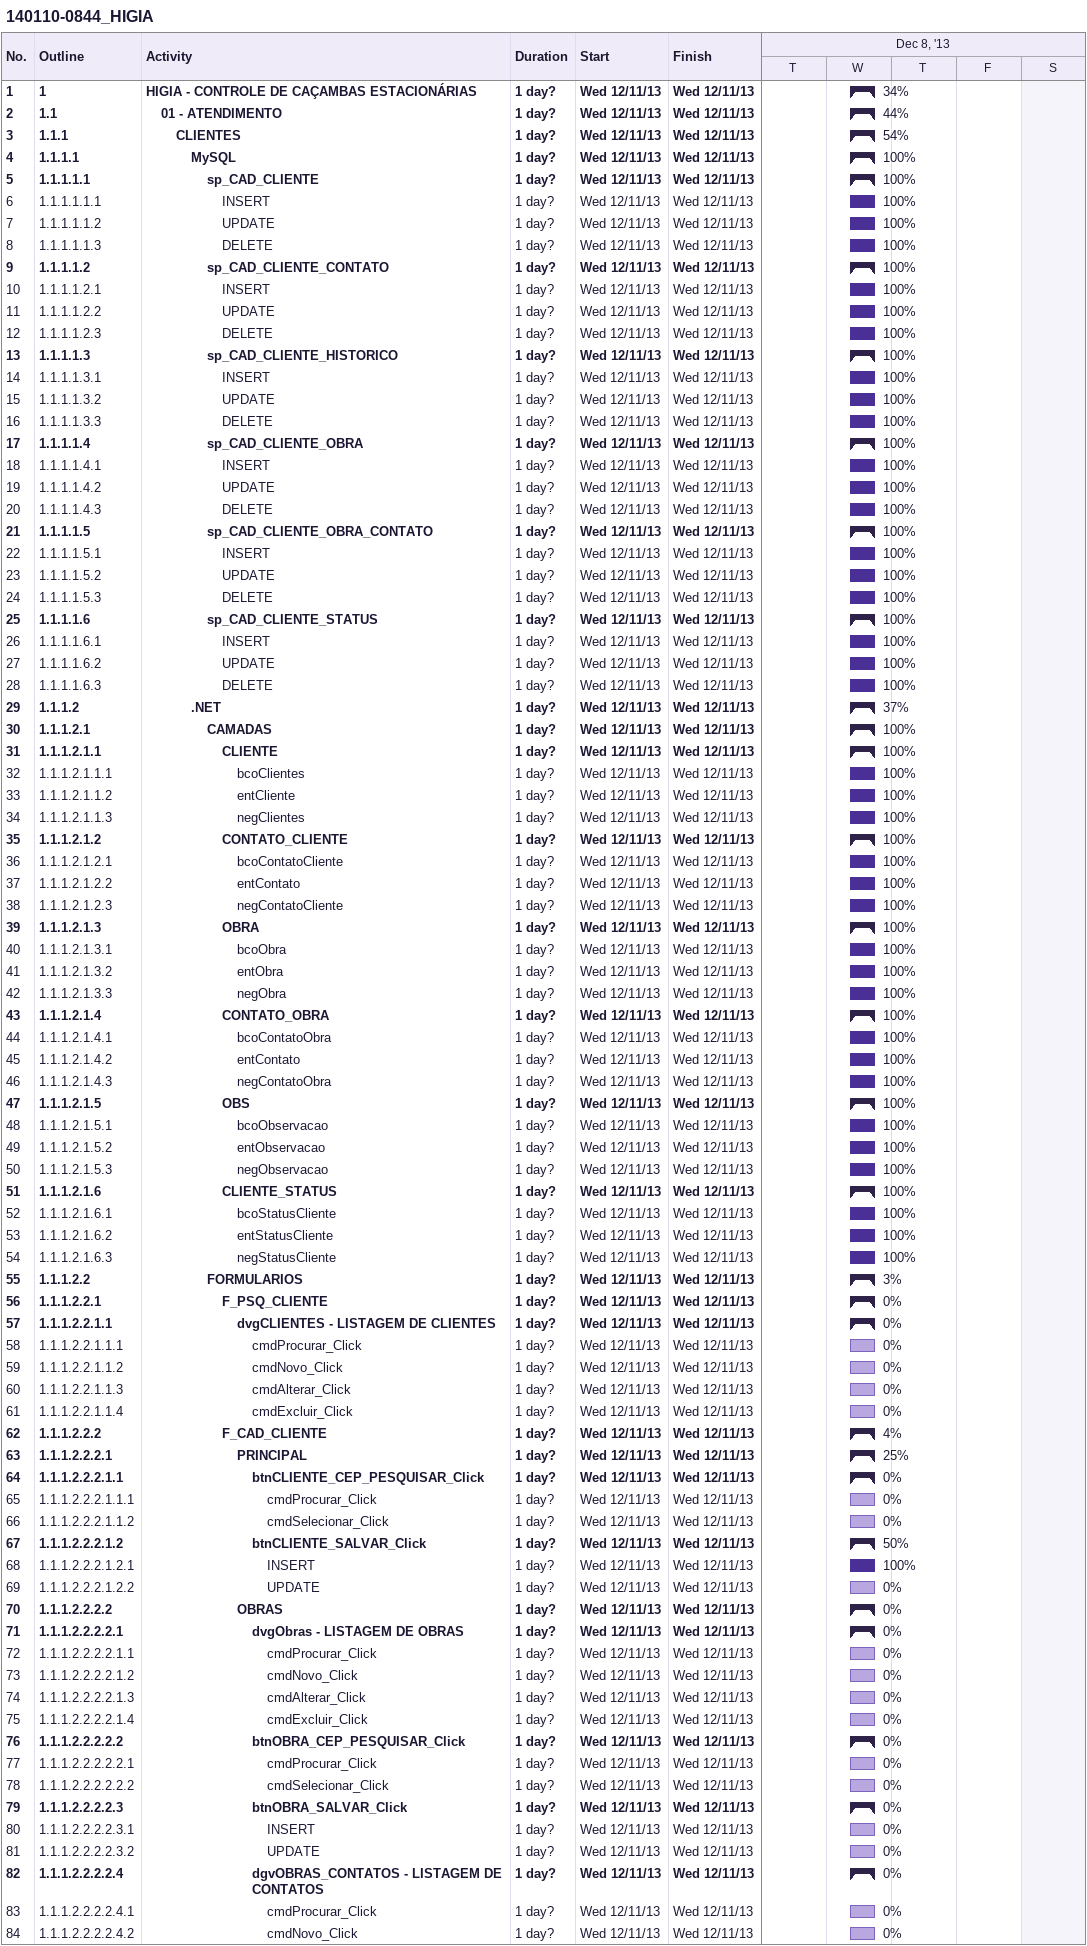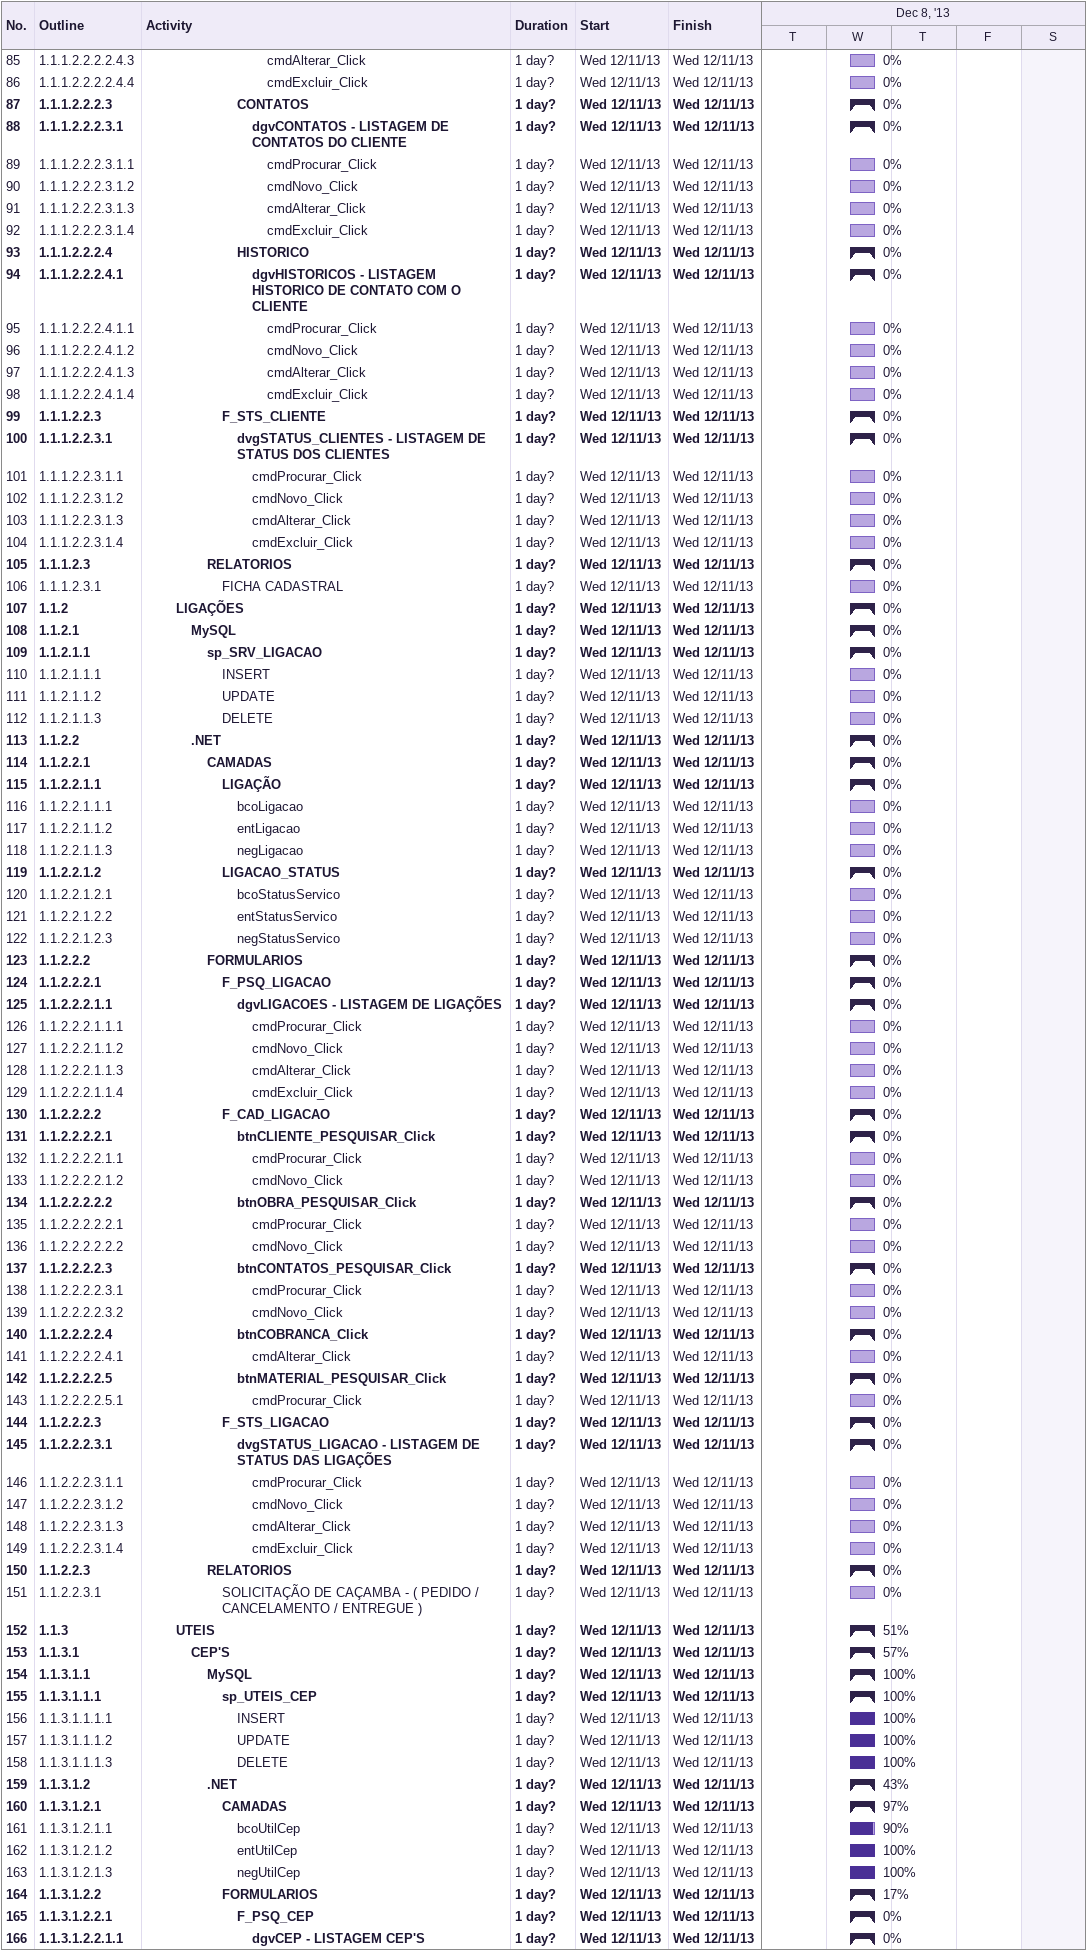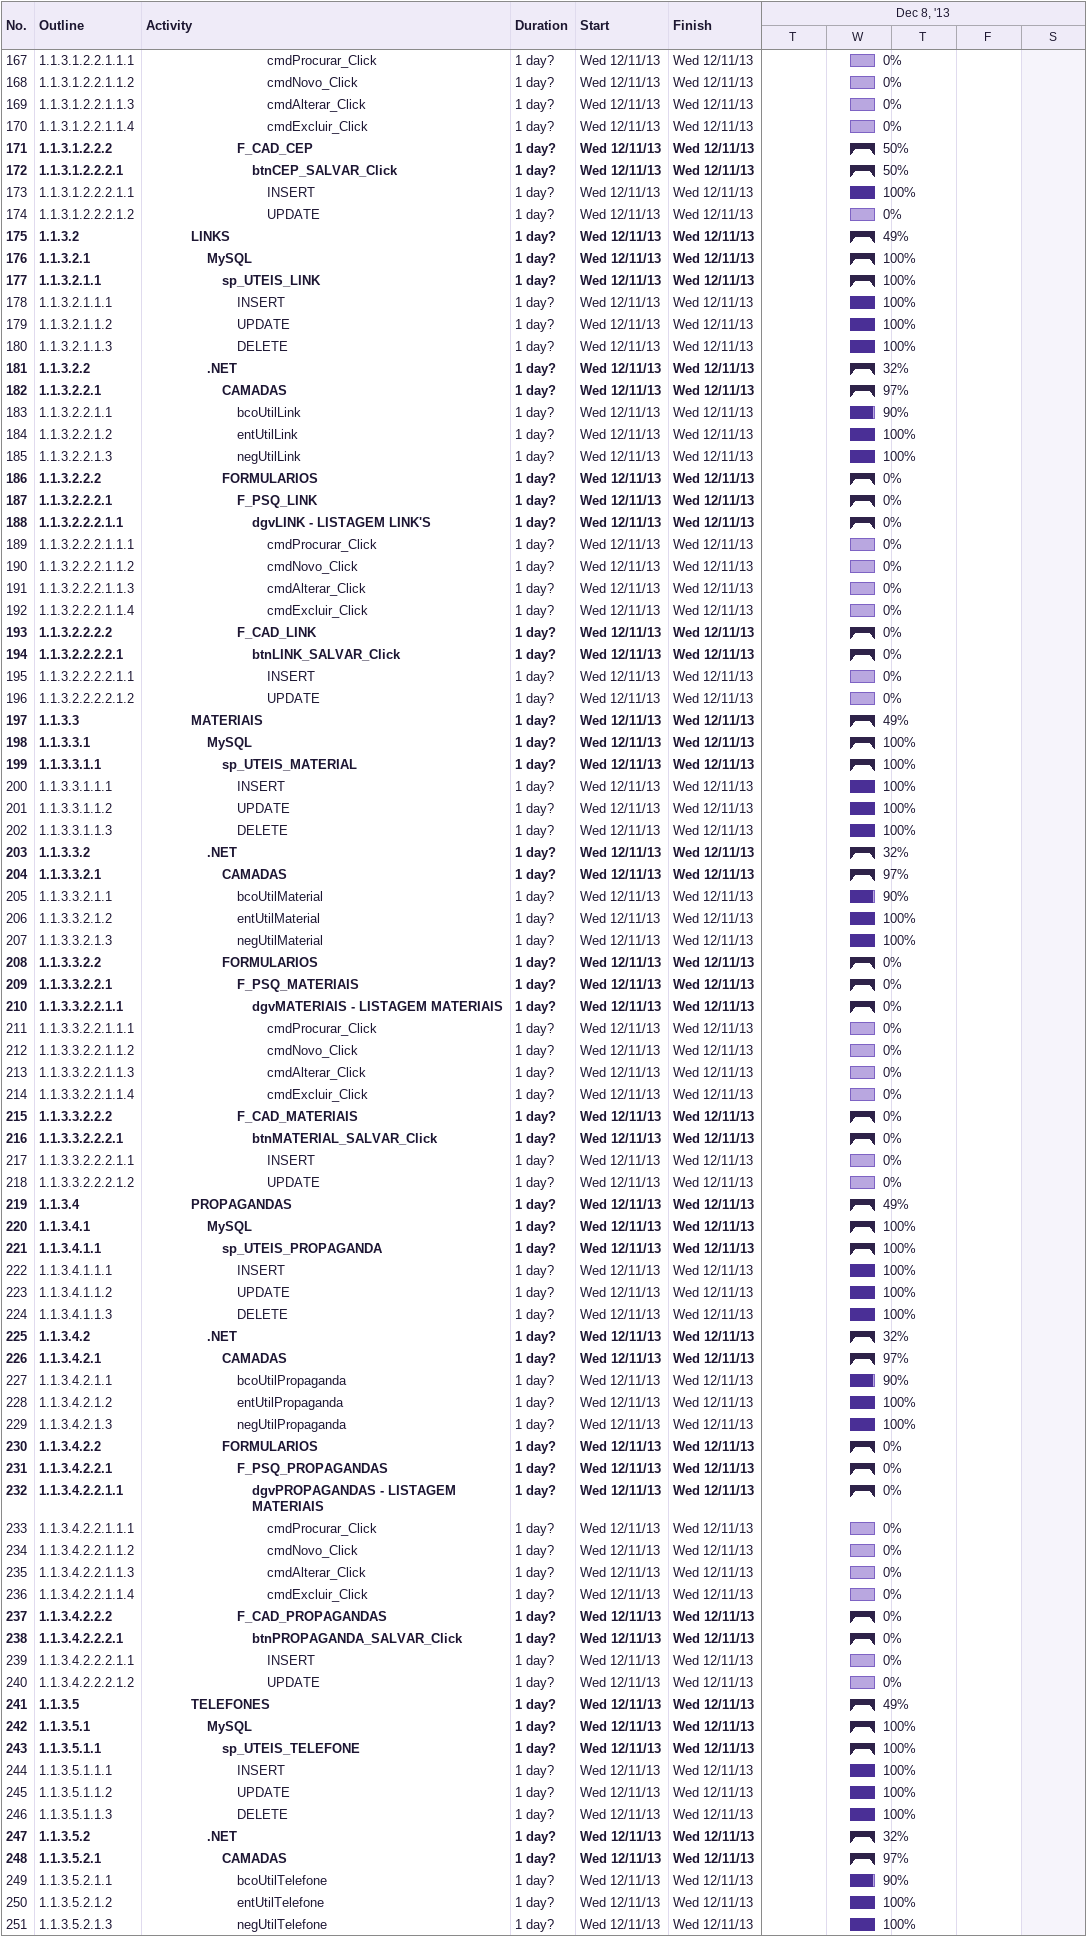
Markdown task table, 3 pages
140110-0844_HIGIA

| ID | WBS | Task | Duration | Start | Finish | % complete |
|---|---|---|---|---|---|---|
| 1 | 1 | **HIGIA - CONTROLE DE CAÇAMBAS ESTACIONÁRIAS** | 1d? | 2013-12-11 | 2013-12-11 | 34 |
| 2 | 1.1 | **01 - ATENDIMENTO** | 1d? | 2013-12-11 | 2013-12-11 | 44 |
| 3 | 1.1.1 | **CLIENTES** | 1d? | 2013-12-11 | 2013-12-11 | 54 |
| 4 | 1.1.1.1 | **MySQL** | 1d? | 2013-12-11 | 2013-12-11 | 100 |
| 5 | 1.1.1.1.1 | **sp_CAD_CLIENTE** | 1d? | 2013-12-11 | 2013-12-11 | 100 |
| 6 | 1.1.1.1.1.1 | INSERT | 1d? | 2013-12-11 | 2013-12-11 | 100 |
| 7 | 1.1.1.1.1.2 | UPDATE | 1d? | 2013-12-11 | 2013-12-11 | 100 |
| 8 | 1.1.1.1.1.3 | DELETE | 1d? | 2013-12-11 | 2013-12-11 | 100 |
| 9 | 1.1.1.1.2 | **sp_CAD_CLIENTE_CONTATO** | 1d? | 2013-12-11 | 2013-12-11 | 100 |
| 10 | 1.1.1.1.2.1 | INSERT | 1d? | 2013-12-11 | 2013-12-11 | 100 |
| 11 | 1.1.1.1.2.2 | UPDATE | 1d? | 2013-12-11 | 2013-12-11 | 100 |
| 12 | 1.1.1.1.2.3 | DELETE | 1d? | 2013-12-11 | 2013-12-11 | 100 |
| 13 | 1.1.1.1.3 | **sp_CAD_CLIENTE_HISTORICO** | 1d? | 2013-12-11 | 2013-12-11 | 100 |
| 14 | 1.1.1.1.3.1 | INSERT | 1d? | 2013-12-11 | 2013-12-11 | 100 |
| 15 | 1.1.1.1.3.2 | UPDATE | 1d? | 2013-12-11 | 2013-12-11 | 100 |
| 16 | 1.1.1.1.3.3 | DELETE | 1d? | 2013-12-11 | 2013-12-11 | 100 |
| 17 | 1.1.1.1.4 | **sp_CAD_CLIENTE_OBRA** | 1d? | 2013-12-11 | 2013-12-11 | 100 |
| 18 | 1.1.1.1.4.1 | INSERT | 1d? | 2013-12-11 | 2013-12-11 | 100 |
| 19 | 1.1.1.1.4.2 | UPDATE | 1d? | 2013-12-11 | 2013-12-11 | 100 |
| 20 | 1.1.1.1.4.3 | DELETE | 1d? | 2013-12-11 | 2013-12-11 | 100 |
| 21 | 1.1.1.1.5 | **sp_CAD_CLIENTE_OBRA_CONTATO** | 1d? | 2013-12-11 | 2013-12-11 | 100 |
| 22 | 1.1.1.1.5.1 | INSERT | 1d? | 2013-12-11 | 2013-12-11 | 100 |
| 23 | 1.1.1.1.5.2 | UPDATE | 1d? | 2013-12-11 | 2013-12-11 | 100 |
| 24 | 1.1.1.1.5.3 | DELETE | 1d? | 2013-12-11 | 2013-12-11 | 100 |
| 25 | 1.1.1.1.6 | **sp_CAD_CLIENTE_STATUS** | 1d? | 2013-12-11 | 2013-12-11 | 100 |
| 26 | 1.1.1.1.6.1 | INSERT | 1d? | 2013-12-11 | 2013-12-11 | 100 |
| 27 | 1.1.1.1.6.2 | UPDATE | 1d? | 2013-12-11 | 2013-12-11 | 100 |
| 28 | 1.1.1.1.6.3 | DELETE | 1d? | 2013-12-11 | 2013-12-11 | 100 |
| 29 | 1.1.1.2 | **.NET** | 1d? | 2013-12-11 | 2013-12-11 | 37 |
| 30 | 1.1.1.2.1 | **CAMADAS** | 1d? | 2013-12-11 | 2013-12-11 | 100 |
| 31 | 1.1.1.2.1.1 | **CLIENTE** | 1d? | 2013-12-11 | 2013-12-11 | 100 |
| 32 | 1.1.1.2.1.1.1 | bcoClientes | 1d? | 2013-12-11 | 2013-12-11 | 100 |
| 33 | 1.1.1.2.1.1.2 | entCliente | 1d? | 2013-12-11 | 2013-12-11 | 100 |
| 34 | 1.1.1.2.1.1.3 | negClientes | 1d? | 2013-12-11 | 2013-12-11 | 100 |
| 35 | 1.1.1.2.1.2 | **CONTATO_CLIENTE** | 1d? | 2013-12-11 | 2013-12-11 | 100 |
| 36 | 1.1.1.2.1.2.1 | bcoContatoCliente | 1d? | 2013-12-11 | 2013-12-11 | 100 |
| 37 | 1.1.1.2.1.2.2 | entContato | 1d? | 2013-12-11 | 2013-12-11 | 100 |
| 38 | 1.1.1.2.1.2.3 | negContatoCliente | 1d? | 2013-12-11 | 2013-12-11 | 100 |
| 39 | 1.1.1.2.1.3 | **OBRA** | 1d? | 2013-12-11 | 2013-12-11 | 100 |
| 40 | 1.1.1.2.1.3.1 | bcoObra | 1d? | 2013-12-11 | 2013-12-11 | 100 |
| 41 | 1.1.1.2.1.3.2 | entObra | 1d? | 2013-12-11 | 2013-12-11 | 100 |
| 42 | 1.1.1.2.1.3.3 | negObra | 1d? | 2013-12-11 | 2013-12-11 | 100 |
| 43 | 1.1.1.2.1.4 | **CONTATO_OBRA** | 1d? | 2013-12-11 | 2013-12-11 | 100 |
| 44 | 1.1.1.2.1.4.1 | bcoContatoObra | 1d? | 2013-12-11 | 2013-12-11 | 100 |
| 45 | 1.1.1.2.1.4.2 | entContato | 1d? | 2013-12-11 | 2013-12-11 | 100 |
| 46 | 1.1.1.2.1.4.3 | negContatoObra | 1d? | 2013-12-11 | 2013-12-11 | 100 |
| 47 | 1.1.1.2.1.5 | **OBS** | 1d? | 2013-12-11 | 2013-12-11 | 100 |
| 48 | 1.1.1.2.1.5.1 | bcoObservacao | 1d? | 2013-12-11 | 2013-12-11 | 100 |
| 49 | 1.1.1.2.1.5.2 | entObservacao | 1d? | 2013-12-11 | 2013-12-11 | 100 |
| 50 | 1.1.1.2.1.5.3 | negObservacao | 1d? | 2013-12-11 | 2013-12-11 | 100 |
| 51 | 1.1.1.2.1.6 | **CLIENTE_STATUS** | 1d? | 2013-12-11 | 2013-12-11 | 100 |
| 52 | 1.1.1.2.1.6.1 | bcoStatusCliente | 1d? | 2013-12-11 | 2013-12-11 | 100 |
| 53 | 1.1.1.2.1.6.2 | entStatusCliente | 1d? | 2013-12-11 | 2013-12-11 | 100 |
| 54 | 1.1.1.2.1.6.3 | negStatusCliente | 1d? | 2013-12-11 | 2013-12-11 | 100 |
| 55 | 1.1.1.2.2 | **FORMULARIOS** | 1d? | 2013-12-11 | 2013-12-11 | 3 |
| 56 | 1.1.1.2.2.1 | **F_PSQ_CLIENTE** | 1d? | 2013-12-11 | 2013-12-11 | 0 |
| 57 | 1.1.1.2.2.1.1 | **dvgCLIENTES - LISTAGEM DE CLIENTES** | 1d? | 2013-12-11 | 2013-12-11 | 0 |
| 58 | 1.1.1.2.2.1.1.1 | cmdProcurar_Click | 1d? | 2013-12-11 | 2013-12-11 | 0 |
| 59 | 1.1.1.2.2.1.1.2 | cmdNovo_Click | 1d? | 2013-12-11 | 2013-12-11 | 0 |
| 60 | 1.1.1.2.2.1.1.3 | cmdAlterar_Click | 1d? | 2013-12-11 | 2013-12-11 | 0 |
| 61 | 1.1.1.2.2.1.1.4 | cmdExcluir_Click | 1d? | 2013-12-11 | 2013-12-11 | 0 |
| 62 | 1.1.1.2.2.2 | **F_CAD_CLIENTE** | 1d? | 2013-12-11 | 2013-12-11 | 4 |
| 63 | 1.1.1.2.2.2.1 | **PRINCIPAL** | 1d? | 2013-12-11 | 2013-12-11 | 25 |
| 64 | 1.1.1.2.2.2.1.1 | **btnCLIENTE_CEP_PESQUISAR_Click** | 1d? | 2013-12-11 | 2013-12-11 | 0 |
| 65 | 1.1.1.2.2.2.1.1.1 | cmdProcurar_Click | 1d? | 2013-12-11 | 2013-12-11 | 0 |
| 66 | 1.1.1.2.2.2.1.1.2 | cmdSelecionar_Click | 1d? | 2013-12-11 | 2013-12-11 | 0 |
| 67 | 1.1.1.2.2.2.1.2 | **btnCLIENTE_SALVAR_Click** | 1d? | 2013-12-11 | 2013-12-11 | 50 |
| 68 | 1.1.1.2.2.2.1.2.1 | INSERT | 1d? | 2013-12-11 | 2013-12-11 | 100 |
| 69 | 1.1.1.2.2.2.1.2.2 | UPDATE | 1d? | 2013-12-11 | 2013-12-11 | 0 |
| 70 | 1.1.1.2.2.2.2 | **OBRAS** | 1d? | 2013-12-11 | 2013-12-11 | 0 |
| 71 | 1.1.1.2.2.2.2.1 | **dvgObras - LISTAGEM DE OBRAS** | 1d? | 2013-12-11 | 2013-12-11 | 0 |
| 72 | 1.1.1.2.2.2.2.1.1 | cmdProcurar_Click | 1d? | 2013-12-11 | 2013-12-11 | 0 |
| 73 | 1.1.1.2.2.2.2.1.2 | cmdNovo_Click | 1d? | 2013-12-11 | 2013-12-11 | 0 |
| 74 | 1.1.1.2.2.2.2.1.3 | cmdAlterar_Click | 1d? | 2013-12-11 | 2013-12-11 | 0 |
| 75 | 1.1.1.2.2.2.2.1.4 | cmdExcluir_Click | 1d? | 2013-12-11 | 2013-12-11 | 0 |
| 76 | 1.1.1.2.2.2.2.2 | **btnOBRA_CEP_PESQUISAR_Click** | 1d? | 2013-12-11 | 2013-12-11 | 0 |
| 77 | 1.1.1.2.2.2.2.2.1 | cmdProcurar_Click | 1d? | 2013-12-11 | 2013-12-11 | 0 |
| 78 | 1.1.1.2.2.2.2.2.2 | cmdSelecionar_Click | 1d? | 2013-12-11 | 2013-12-11 | 0 |
| 79 | 1.1.1.2.2.2.2.3 | **btnOBRA_SALVAR_Click** | 1d? | 2013-12-11 | 2013-12-11 | 0 |
| 80 | 1.1.1.2.2.2.2.3.1 | INSERT | 1d? | 2013-12-11 | 2013-12-11 | 0 |
| 81 | 1.1.1.2.2.2.2.3.2 | UPDATE | 1d? | 2013-12-11 | 2013-12-11 | 0 |
| 82 | 1.1.1.2.2.2.2.4 | **dgvOBRAS_CONTATOS - LISTAGEM DE CONTATOS** | 1d? | 2013-12-11 | 2013-12-11 | 0 |
| 83 | 1.1.1.2.2.2.2.4.1 | cmdProcurar_Click | 1d? | 2013-12-11 | 2013-12-11 | 0 |
| 84 | 1.1.1.2.2.2.2.4.2 | cmdNovo_Click | 1d? | 2013-12-11 | 2013-12-11 | 0 |
| 85 | 1.1.1.2.2.2.2.4.3 | cmdAlterar_Click | 1d? | 2013-12-11 | 2013-12-11 | 0 |
| 86 | 1.1.1.2.2.2.2.4.4 | cmdExcluir_Click | 1d? | 2013-12-11 | 2013-12-11 | 0 |
| 87 | 1.1.1.2.2.2.3 | **CONTATOS** | 1d? | 2013-12-11 | 2013-12-11 | 0 |
| 88 | 1.1.1.2.2.2.3.1 | **dgvCONTATOS - LISTAGEM DE CONTATOS DO CLIENTE** | 1d? | 2013-12-11 | 2013-12-11 | 0 |
| 89 | 1.1.1.2.2.2.3.1.1 | cmdProcurar_Click | 1d? | 2013-12-11 | 2013-12-11 | 0 |
| 90 | 1.1.1.2.2.2.3.1.2 | cmdNovo_Click | 1d? | 2013-12-11 | 2013-12-11 | 0 |
| 91 | 1.1.1.2.2.2.3.1.3 | cmdAlterar_Click | 1d? | 2013-12-11 | 2013-12-11 | 0 |
| 92 | 1.1.1.2.2.2.3.1.4 | cmdExcluir_Click | 1d? | 2013-12-11 | 2013-12-11 | 0 |
| 93 | 1.1.1.2.2.2.4 | **HISTORICO** | 1d? | 2013-12-11 | 2013-12-11 | 0 |
| 94 | 1.1.1.2.2.2.4.1 | **dgvHISTORICOS - LISTAGEM HISTORICO DE CONTATO COM O CLIENTE** | 1d? | 2013-12-11 | 2013-12-11 | 0 |
| 95 | 1.1.1.2.2.2.4.1.1 | cmdProcurar_Click | 1d? | 2013-12-11 | 2013-12-11 | 0 |
| 96 | 1.1.1.2.2.2.4.1.2 | cmdNovo_Click | 1d? | 2013-12-11 | 2013-12-11 | 0 |
| 97 | 1.1.1.2.2.2.4.1.3 | cmdAlterar_Click | 1d? | 2013-12-11 | 2013-12-11 | 0 |
| 98 | 1.1.1.2.2.2.4.1.4 | cmdExcluir_Click | 1d? | 2013-12-11 | 2013-12-11 | 0 |
| 99 | 1.1.1.2.2.3 | **F_STS_CLIENTE** | 1d? | 2013-12-11 | 2013-12-11 | 0 |
| 100 | 1.1.1.2.2.3.1 | **dvgSTATUS_CLIENTES - LISTAGEM DE STATUS DOS CLIENTES** | 1d? | 2013-12-11 | 2013-12-11 | 0 |
| 101 | 1.1.1.2.2.3.1.1 | cmdProcurar_Click | 1d? | 2013-12-11 | 2013-12-11 | 0 |
| 102 | 1.1.1.2.2.3.1.2 | cmdNovo_Click | 1d? | 2013-12-11 | 2013-12-11 | 0 |
| 103 | 1.1.1.2.2.3.1.3 | cmdAlterar_Click | 1d? | 2013-12-11 | 2013-12-11 | 0 |
| 104 | 1.1.1.2.2.3.1.4 | cmdExcluir_Click | 1d? | 2013-12-11 | 2013-12-11 | 0 |
| 105 | 1.1.1.2.3 | **RELATORIOS** | 1d? | 2013-12-11 | 2013-12-11 | 0 |
| 106 | 1.1.1.2.3.1 | FICHA CADASTRAL | 1d? | 2013-12-11 | 2013-12-11 | 0 |
| 107 | 1.1.2 | **LIGAÇÕES** | 1d? | 2013-12-11 | 2013-12-11 | 0 |
| 108 | 1.1.2.1 | **MySQL** | 1d? | 2013-12-11 | 2013-12-11 | 0 |
| 109 | 1.1.2.1.1 | **sp_SRV_LIGACAO** | 1d? | 2013-12-11 | 2013-12-11 | 0 |
| 110 | 1.1.2.1.1.1 | INSERT | 1d? | 2013-12-11 | 2013-12-11 | 0 |
| 111 | 1.1.2.1.1.2 | UPDATE | 1d? | 2013-12-11 | 2013-12-11 | 0 |
| 112 | 1.1.2.1.1.3 | DELETE | 1d? | 2013-12-11 | 2013-12-11 | 0 |
| 113 | 1.1.2.2 | **.NET** | 1d? | 2013-12-11 | 2013-12-11 | 0 |
| 114 | 1.1.2.2.1 | **CAMADAS** | 1d? | 2013-12-11 | 2013-12-11 | 0 |
| 115 | 1.1.2.2.1.1 | **LIGAÇÃO** | 1d? | 2013-12-11 | 2013-12-11 | 0 |
| 116 | 1.1.2.2.1.1.1 | bcoLigacao | 1d? | 2013-12-11 | 2013-12-11 | 0 |
| 117 | 1.1.2.2.1.1.2 | entLigacao | 1d? | 2013-12-11 | 2013-12-11 | 0 |
| 118 | 1.1.2.2.1.1.3 | negLigacao | 1d? | 2013-12-11 | 2013-12-11 | 0 |
| 119 | 1.1.2.2.1.2 | **LIGACAO_STATUS** | 1d? | 2013-12-11 | 2013-12-11 | 0 |
| 120 | 1.1.2.2.1.2.1 | bcoStatusServico | 1d? | 2013-12-11 | 2013-12-11 | 0 |
| 121 | 1.1.2.2.1.2.2 | entStatusServico | 1d? | 2013-12-11 | 2013-12-11 | 0 |
| 122 | 1.1.2.2.1.2.3 | negStatusServico | 1d? | 2013-12-11 | 2013-12-11 | 0 |
| 123 | 1.1.2.2.2 | **FORMULARIOS** | 1d? | 2013-12-11 | 2013-12-11 | 0 |
| 124 | 1.1.2.2.2.1 | **F_PSQ_LIGACAO** | 1d? | 2013-12-11 | 2013-12-11 | 0 |
| 125 | 1.1.2.2.2.1.1 | **dgvLIGACOES - LISTAGEM DE LIGAÇÕES** | 1d? | 2013-12-11 | 2013-12-11 | 0 |
| 126 | 1.1.2.2.2.1.1.1 | cmdProcurar_Click | 1d? | 2013-12-11 | 2013-12-11 | 0 |
| 127 | 1.1.2.2.2.1.1.2 | cmdNovo_Click | 1d? | 2013-12-11 | 2013-12-11 | 0 |
| 128 | 1.1.2.2.2.1.1.3 | cmdAlterar_Click | 1d? | 2013-12-11 | 2013-12-11 | 0 |
| 129 | 1.1.2.2.2.1.1.4 | cmdExcluir_Click | 1d? | 2013-12-11 | 2013-12-11 | 0 |
| 130 | 1.1.2.2.2.2 | **F_CAD_LIGACAO** | 1d? | 2013-12-11 | 2013-12-11 | 0 |
| 131 | 1.1.2.2.2.2.1 | **btnCLIENTE_PESQUISAR_Click** | 1d? | 2013-12-11 | 2013-12-11 | 0 |
| 132 | 1.1.2.2.2.2.1.1 | cmdProcurar_Click | 1d? | 2013-12-11 | 2013-12-11 | 0 |
| 133 | 1.1.2.2.2.2.1.2 | cmdNovo_Click | 1d? | 2013-12-11 | 2013-12-11 | 0 |
| 134 | 1.1.2.2.2.2.2 | **btnOBRA_PESQUISAR_Click** | 1d? | 2013-12-11 | 2013-12-11 | 0 |
| 135 | 1.1.2.2.2.2.2.1 | cmdProcurar_Click | 1d? | 2013-12-11 | 2013-12-11 | 0 |
| 136 | 1.1.2.2.2.2.2.2 | cmdNovo_Click | 1d? | 2013-12-11 | 2013-12-11 | 0 |
| 137 | 1.1.2.2.2.2.3 | **btnCONTATOS_PESQUISAR_Click** | 1d? | 2013-12-11 | 2013-12-11 | 0 |
| 138 | 1.1.2.2.2.2.3.1 | cmdProcurar_Click | 1d? | 2013-12-11 | 2013-12-11 | 0 |
| 139 | 1.1.2.2.2.2.3.2 | cmdNovo_Click | 1d? | 2013-12-11 | 2013-12-11 | 0 |
| 140 | 1.1.2.2.2.2.4 | **btnCOBRANCA_Click** | 1d? | 2013-12-11 | 2013-12-11 | 0 |
| 141 | 1.1.2.2.2.2.4.1 | cmdAlterar_Click | 1d? | 2013-12-11 | 2013-12-11 | 0 |
| 142 | 1.1.2.2.2.2.5 | **btnMATERIAL_PESQUISAR_Click** | 1d? | 2013-12-11 | 2013-12-11 | 0 |
| 143 | 1.1.2.2.2.2.5.1 | cmdProcurar_Click | 1d? | 2013-12-11 | 2013-12-11 | 0 |
| 144 | 1.1.2.2.2.3 | **F_STS_LIGACAO** | 1d? | 2013-12-11 | 2013-12-11 | 0 |
| 145 | 1.1.2.2.2.3.1 | **dvgSTATUS_LIGACAO - LISTAGEM DE STATUS DAS LIGAÇÕES** | 1d? | 2013-12-11 | 2013-12-11 | 0 |
| 146 | 1.1.2.2.2.3.1.1 | cmdProcurar_Click | 1d? | 2013-12-11 | 2013-12-11 | 0 |
| 147 | 1.1.2.2.2.3.1.2 | cmdNovo_Click | 1d? | 2013-12-11 | 2013-12-11 | 0 |
| 148 | 1.1.2.2.2.3.1.3 | cmdAlterar_Click | 1d? | 2013-12-11 | 2013-12-11 | 0 |
| 149 | 1.1.2.2.2.3.1.4 | cmdExcluir_Click | 1d? | 2013-12-11 | 2013-12-11 | 0 |
| 150 | 1.1.2.2.3 | **RELATORIOS** | 1d? | 2013-12-11 | 2013-12-11 | 0 |
| 151 | 1.1.2.2.3.1 | SOLICITAÇÃO DE CAÇAMBA - ( PEDIDO / CANCELAMENTO / ENTREGUE ) | 1d? | 2013-12-11 | 2013-12-11 | 0 |
| 152 | 1.1.3 | **UTEIS** | 1d? | 2013-12-11 | 2013-12-11 | 51 |
| 153 | 1.1.3.1 | **CEP'S** | 1d? | 2013-12-11 | 2013-12-11 | 57 |
| 154 | 1.1.3.1.1 | **MySQL** | 1d? | 2013-12-11 | 2013-12-11 | 100 |
| 155 | 1.1.3.1.1.1 | **sp_UTEIS_CEP** | 1d? | 2013-12-11 | 2013-12-11 | 100 |
| 156 | 1.1.3.1.1.1.1 | INSERT | 1d? | 2013-12-11 | 2013-12-11 | 100 |
| 157 | 1.1.3.1.1.1.2 | UPDATE | 1d? | 2013-12-11 | 2013-12-11 | 100 |
| 158 | 1.1.3.1.1.1.3 | DELETE | 1d? | 2013-12-11 | 2013-12-11 | 100 |
| 159 | 1.1.3.1.2 | **.NET** | 1d? | 2013-12-11 | 2013-12-11 | 43 |
| 160 | 1.1.3.1.2.1 | **CAMADAS** | 1d? | 2013-12-11 | 2013-12-11 | 97 |
| 161 | 1.1.3.1.2.1.1 | bcoUtilCep | 1d? | 2013-12-11 | 2013-12-11 | 90 |
| 162 | 1.1.3.1.2.1.2 | entUtilCep | 1d? | 2013-12-11 | 2013-12-11 | 100 |
| 163 | 1.1.3.1.2.1.3 | negUtilCep | 1d? | 2013-12-11 | 2013-12-11 | 100 |
| 164 | 1.1.3.1.2.2 | **FORMULARIOS** | 1d? | 2013-12-11 | 2013-12-11 | 17 |
| 165 | 1.1.3.1.2.2.1 | **F_PSQ_CEP** | 1d? | 2013-12-11 | 2013-12-11 | 0 |
| 166 | 1.1.3.1.2.2.1.1 | **dgvCEP - LISTAGEM CEP'S** | 1d? | 2013-12-11 | 2013-12-11 | 0 |
| 167 | 1.1.3.1.2.2.1.1.1 | cmdProcurar_Click | 1d? | 2013-12-11 | 2013-12-11 | 0 |
| 168 | 1.1.3.1.2.2.1.1.2 | cmdNovo_Click | 1d? | 2013-12-11 | 2013-12-11 | 0 |
| 169 | 1.1.3.1.2.2.1.1.3 | cmdAlterar_Click | 1d? | 2013-12-11 | 2013-12-11 | 0 |
| 170 | 1.1.3.1.2.2.1.1.4 | cmdExcluir_Click | 1d? | 2013-12-11 | 2013-12-11 | 0 |
| 171 | 1.1.3.1.2.2.2 | **F_CAD_CEP** | 1d? | 2013-12-11 | 2013-12-11 | 50 |
| 172 | 1.1.3.1.2.2.2.1 | **btnCEP_SALVAR_Click** | 1d? | 2013-12-11 | 2013-12-11 | 50 |
| 173 | 1.1.3.1.2.2.2.1.1 | INSERT | 1d? | 2013-12-11 | 2013-12-11 | 100 |
| 174 | 1.1.3.1.2.2.2.1.2 | UPDATE | 1d? | 2013-12-11 | 2013-12-11 | 0 |
| 175 | 1.1.3.2 | **LINKS** | 1d? | 2013-12-11 | 2013-12-11 | 49 |
| 176 | 1.1.3.2.1 | **MySQL** | 1d? | 2013-12-11 | 2013-12-11 | 100 |
| 177 | 1.1.3.2.1.1 | **sp_UTEIS_LINK** | 1d? | 2013-12-11 | 2013-12-11 | 100 |
| 178 | 1.1.3.2.1.1.1 | INSERT | 1d? | 2013-12-11 | 2013-12-11 | 100 |
| 179 | 1.1.3.2.1.1.2 | UPDATE | 1d? | 2013-12-11 | 2013-12-11 | 100 |
| 180 | 1.1.3.2.1.1.3 | DELETE | 1d? | 2013-12-11 | 2013-12-11 | 100 |
| 181 | 1.1.3.2.2 | **.NET** | 1d? | 2013-12-11 | 2013-12-11 | 32 |
| 182 | 1.1.3.2.2.1 | **CAMADAS** | 1d? | 2013-12-11 | 2013-12-11 | 97 |
| 183 | 1.1.3.2.2.1.1 | bcoUtilLink | 1d? | 2013-12-11 | 2013-12-11 | 90 |
| 184 | 1.1.3.2.2.1.2 | entUtilLink | 1d? | 2013-12-11 | 2013-12-11 | 100 |
| 185 | 1.1.3.2.2.1.3 | negUtilLink | 1d? | 2013-12-11 | 2013-12-11 | 100 |
| 186 | 1.1.3.2.2.2 | **FORMULARIOS** | 1d? | 2013-12-11 | 2013-12-11 | 0 |
| 187 | 1.1.3.2.2.2.1 | **F_PSQ_LINK** | 1d? | 2013-12-11 | 2013-12-11 | 0 |
| 188 | 1.1.3.2.2.2.1.1 | **dgvLINK - LISTAGEM LINK'S** | 1d? | 2013-12-11 | 2013-12-11 | 0 |
| 189 | 1.1.3.2.2.2.1.1.1 | cmdProcurar_Click | 1d? | 2013-12-11 | 2013-12-11 | 0 |
| 190 | 1.1.3.2.2.2.1.1.2 | cmdNovo_Click | 1d? | 2013-12-11 | 2013-12-11 | 0 |
| 191 | 1.1.3.2.2.2.1.1.3 | cmdAlterar_Click | 1d? | 2013-12-11 | 2013-12-11 | 0 |
| 192 | 1.1.3.2.2.2.1.1.4 | cmdExcluir_Click | 1d? | 2013-12-11 | 2013-12-11 | 0 |
| 193 | 1.1.3.2.2.2.2 | **F_CAD_LINK** | 1d? | 2013-12-11 | 2013-12-11 | 0 |
| 194 | 1.1.3.2.2.2.2.1 | **btnLINK_SALVAR_Click** | 1d? | 2013-12-11 | 2013-12-11 | 0 |
| 195 | 1.1.3.2.2.2.2.1.1 | INSERT | 1d? | 2013-12-11 | 2013-12-11 | 0 |
| 196 | 1.1.3.2.2.2.2.1.2 | UPDATE | 1d? | 2013-12-11 | 2013-12-11 | 0 |
| 197 | 1.1.3.3 | **MATERIAIS** | 1d? | 2013-12-11 | 2013-12-11 | 49 |
| 198 | 1.1.3.3.1 | **MySQL** | 1d? | 2013-12-11 | 2013-12-11 | 100 |
| 199 | 1.1.3.3.1.1 | **sp_UTEIS_MATERIAL** | 1d? | 2013-12-11 | 2013-12-11 | 100 |
| 200 | 1.1.3.3.1.1.1 | INSERT | 1d? | 2013-12-11 | 2013-12-11 | 100 |
| 201 | 1.1.3.3.1.1.2 | UPDATE | 1d? | 2013-12-11 | 2013-12-11 | 100 |
| 202 | 1.1.3.3.1.1.3 | DELETE | 1d? | 2013-12-11 | 2013-12-11 | 100 |
| 203 | 1.1.3.3.2 | **.NET** | 1d? | 2013-12-11 | 2013-12-11 | 32 |
| 204 | 1.1.3.3.2.1 | **CAMADAS** | 1d? | 2013-12-11 | 2013-12-11 | 97 |
| 205 | 1.1.3.3.2.1.1 | bcoUtilMaterial | 1d? | 2013-12-11 | 2013-12-11 | 90 |
| 206 | 1.1.3.3.2.1.2 | entUtilMaterial | 1d? | 2013-12-11 | 2013-12-11 | 100 |
| 207 | 1.1.3.3.2.1.3 | negUtilMaterial | 1d? | 2013-12-11 | 2013-12-11 | 100 |
| 208 | 1.1.3.3.2.2 | **FORMULARIOS** | 1d? | 2013-12-11 | 2013-12-11 | 0 |
| 209 | 1.1.3.3.2.2.1 | **F_PSQ_MATERIAIS** | 1d? | 2013-12-11 | 2013-12-11 | 0 |
| 210 | 1.1.3.3.2.2.1.1 | **dgvMATERIAIS - LISTAGEM MATERIAIS** | 1d? | 2013-12-11 | 2013-12-11 | 0 |
| 211 | 1.1.3.3.2.2.1.1.1 | cmdProcurar_Click | 1d? | 2013-12-11 | 2013-12-11 | 0 |
| 212 | 1.1.3.3.2.2.1.1.2 | cmdNovo_Click | 1d? | 2013-12-11 | 2013-12-11 | 0 |
| 213 | 1.1.3.3.2.2.1.1.3 | cmdAlterar_Click | 1d? | 2013-12-11 | 2013-12-11 | 0 |
| 214 | 1.1.3.3.2.2.1.1.4 | cmdExcluir_Click | 1d? | 2013-12-11 | 2013-12-11 | 0 |
| 215 | 1.1.3.3.2.2.2 | **F_CAD_MATERIAIS** | 1d? | 2013-12-11 | 2013-12-11 | 0 |
| 216 | 1.1.3.3.2.2.2.1 | **btnMATERIAL_SALVAR_Click** | 1d? | 2013-12-11 | 2013-12-11 | 0 |
| 217 | 1.1.3.3.2.2.2.1.1 | INSERT | 1d? | 2013-12-11 | 2013-12-11 | 0 |
| 218 | 1.1.3.3.2.2.2.1.2 | UPDATE | 1d? | 2013-12-11 | 2013-12-11 | 0 |
| 219 | 1.1.3.4 | **PROPAGANDAS** | 1d? | 2013-12-11 | 2013-12-11 | 49 |
| 220 | 1.1.3.4.1 | **MySQL** | 1d? | 2013-12-11 | 2013-12-11 | 100 |
| 221 | 1.1.3.4.1.1 | **sp_UTEIS_PROPAGANDA** | 1d? | 2013-12-11 | 2013-12-11 | 100 |
| 222 | 1.1.3.4.1.1.1 | INSERT | 1d? | 2013-12-11 | 2013-12-11 | 100 |
| 223 | 1.1.3.4.1.1.2 | UPDATE | 1d? | 2013-12-11 | 2013-12-11 | 100 |
| 224 | 1.1.3.4.1.1.3 | DELETE | 1d? | 2013-12-11 | 2013-12-11 | 100 |
| 225 | 1.1.3.4.2 | **.NET** | 1d? | 2013-12-11 | 2013-12-11 | 32 |
| 226 | 1.1.3.4.2.1 | **CAMADAS** | 1d? | 2013-12-11 | 2013-12-11 | 97 |
| 227 | 1.1.3.4.2.1.1 | bcoUtilPropaganda | 1d? | 2013-12-11 | 2013-12-11 | 90 |
| 228 | 1.1.3.4.2.1.2 | entUtilPropaganda | 1d? | 2013-12-11 | 2013-12-11 | 100 |
| 229 | 1.1.3.4.2.1.3 | negUtilPropaganda | 1d? | 2013-12-11 | 2013-12-11 | 100 |
| 230 | 1.1.3.4.2.2 | **FORMULARIOS** | 1d? | 2013-12-11 | 2013-12-11 | 0 |
| 231 | 1.1.3.4.2.2.1 | **F_PSQ_PROPAGANDAS** | 1d? | 2013-12-11 | 2013-12-11 | 0 |
| 232 | 1.1.3.4.2.2.1.1 | **dgvPROPAGANDAS - LISTAGEM MATERIAIS** | 1d? | 2013-12-11 | 2013-12-11 | 0 |
| 233 | 1.1.3.4.2.2.1.1.1 | cmdProcurar_Click | 1d? | 2013-12-11 | 2013-12-11 | 0 |
| 234 | 1.1.3.4.2.2.1.1.2 | cmdNovo_Click | 1d? | 2013-12-11 | 2013-12-11 | 0 |
| 235 | 1.1.3.4.2.2.1.1.3 | cmdAlterar_Click | 1d? | 2013-12-11 | 2013-12-11 | 0 |
| 236 | 1.1.3.4.2.2.1.1.4 | cmdExcluir_Click | 1d? | 2013-12-11 | 2013-12-11 | 0 |
| 237 | 1.1.3.4.2.2.2 | **F_CAD_PROPAGANDAS** | 1d? | 2013-12-11 | 2013-12-11 | 0 |
| 238 | 1.1.3.4.2.2.2.1 | **btnPROPAGANDA_SALVAR_Click** | 1d? | 2013-12-11 | 2013-12-11 | 0 |
| 239 | 1.1.3.4.2.2.2.1.1 | INSERT | 1d? | 2013-12-11 | 2013-12-11 | 0 |
| 240 | 1.1.3.4.2.2.2.1.2 | UPDATE | 1d? | 2013-12-11 | 2013-12-11 | 0 |
| 241 | 1.1.3.5 | **TELEFONES** | 1d? | 2013-12-11 | 2013-12-11 | 49 |
| 242 | 1.1.3.5.1 | **MySQL** | 1d? | 2013-12-11 | 2013-12-11 | 100 |
| 243 | 1.1.3.5.1.1 | **sp_UTEIS_TELEFONE** | 1d? | 2013-12-11 | 2013-12-11 | 100 |
| 244 | 1.1.3.5.1.1.1 | INSERT | 1d? | 2013-12-11 | 2013-12-11 | 100 |
| 245 | 1.1.3.5.1.1.2 | UPDATE | 1d? | 2013-12-11 | 2013-12-11 | 100 |
| 246 | 1.1.3.5.1.1.3 | DELETE | 1d? | 2013-12-11 | 2013-12-11 | 100 |
| 247 | 1.1.3.5.2 | **.NET** | 1d? | 2013-12-11 | 2013-12-11 | 32 |
| 248 | 1.1.3.5.2.1 | **CAMADAS** | 1d? | 2013-12-11 | 2013-12-11 | 97 |
| 249 | 1.1.3.5.2.1.1 | bcoUtilTelefone | 1d? | 2013-12-11 | 2013-12-11 | 90 |
| 250 | 1.1.3.5.2.1.2 | entUtilTelefone | 1d? | 2013-12-11 | 2013-12-11 | 100 |
| 251 | 1.1.3.5.2.1.3 | negUtilTelefone | 1d? | 2013-12-11 | 2013-12-11 | 100 |
